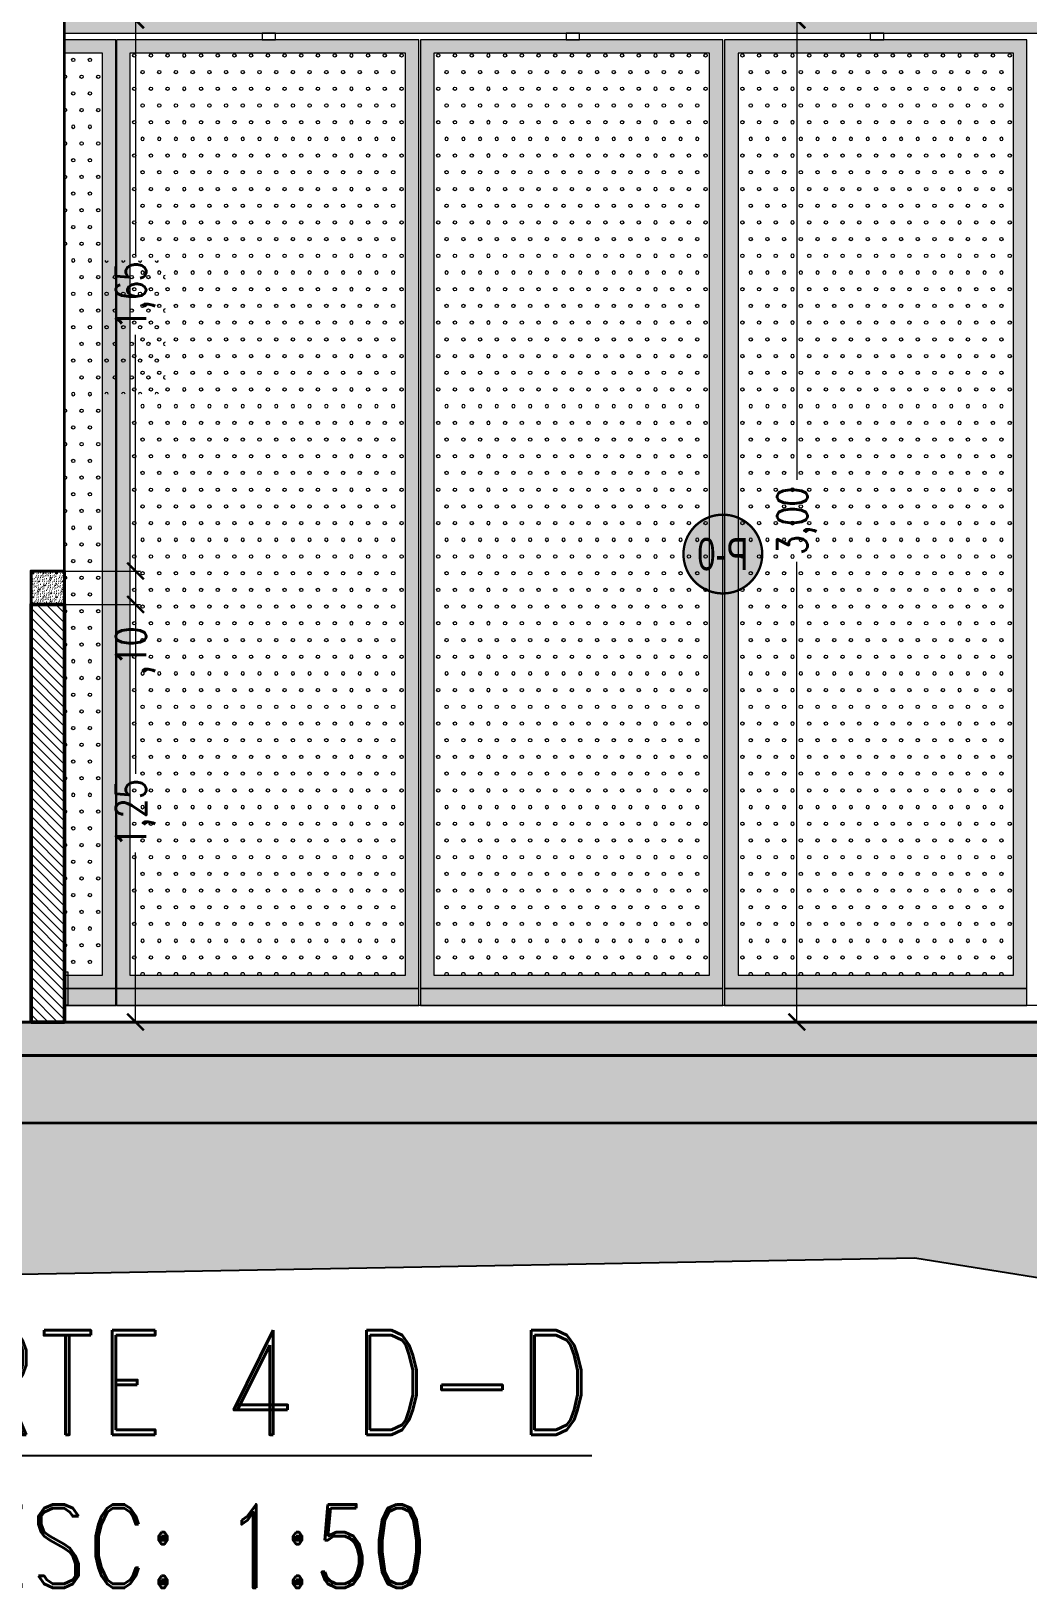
# Model space of a CAD drawing. Header units: millimetres. Extents: x 216 to 2687, y 57 to 1099.
# Drawn here: x 436.941 to 439.923, y 56.942 to 61.602 of the extents above; entities that cross this region are included whole.
import ezdxf
from ezdxf.enums import TextEntityAlignment as Align
from ezdxf.xclip import XClip

# ---------------------------------------------------------------- set-up
doc = ezdxf.new("R2010")
doc.units = ezdxf.units.MM
doc.header["$LTSCALE"] = 0.5
doc.header["$XCLIPFRAME"] = 0
doc.header["$PDMODE"] = 35
doc.linetypes.add('DASHDOT2', pattern=[12.7, 6.35, -3.175, 0, -3.175])
for name, color, linetype, lineweight in [('A-COTAS', 7, 'Continuous', 9), ('A-ECON-ACHU', 146, 'Continuous', 0), ('A-ECON-PLAC', 134, 'Continuous', 40), ('A-MURO', 5, 'Continuous', 50), ('A-MURO-ACHU', 250, 'Continuous', 0), ('A-PISO', 7, 'Continuous', 15), ('A-PISO -ACHU', 55, 'Continuous', 0), ('A-PLAN-1', 2, 'Continuous', 35), ('A-PLAN-ACHU1', 105, 'Continuous', 9), ('A-PLAN-ACHU2', 146, 'Continuous', 0), ('A-PLAN-ACHU3', 250, 'Continuous', 0), ('A-TEXT-VENT', 2, 'Continuous', 9), ('A-VENT', 1, 'Continuous', 15), ('TEXTO_DETALLES', 7, 'Continuous', 25)]:
    doc.layers.add(name, color=color, linetype=linetype, lineweight=lineweight)
doc.layers.add('BORRADOR', color=3, linetype='Continuous', plot=False)
doc.layers.add('U_VERDE', color=7, linetype='Continuous', true_color=0xebf2ba)
doc.styles.add('Cotas', font='romans.shx', dxfattribs={"width": 0.75})
doc.styles.add('Detalles', font='romans.shx', dxfattribs={"width": 0.7})
doc.styles.add('ING_50', font='swisscl.ttf', dxfattribs={"height": 0.08})
doc.dimstyles.new("1-25'", dxfattribs={"dimtxt": 0.075, "dimasz": 0.05, "dimexe": 0.015, "dimexo": 0, "dimgap": 0.02, "dimtad": 0, "dimzin": 4, "dimtxsty": 'Cotas', "dimblk": 'ARCHTICK', "dimcen": 0.09, "dimclrd": 142, "dimclre": 2, "dimclrt": 2, "dimadec": 0, "dimazin": 0, "dimtfac": 1, "dimtmove": 0, "dimatfit": 3, "dimfxl": 0.1, "dimlwd": 13, "dimlwe": 9, "dimarcsym": 2})

# ---------------------------------------------------------------- blocks, each defined once
blk = doc.blocks.new('_ArchTick')
at = {"color": 0, "linetype": 'ByBlock', "const_width": 0.15}
blk.add_lwpolyline([(-0.5, -0.5), (0.5, 0.5)], dxfattribs=at)
blk = doc.blocks.new('*D696')
at = {"layer": 'A-COTAS', "color": 2, "linetype": 'DASHDOT2', "lineweight": 9, "transparency": 16777216}
for p, q in [((437.0405, 61.6354), (437.268, 61.6354)), ((437.0405, 59.9854), (437.268, 59.9854))]:
    blk.add_line(p, q, dxfattribs=at)
at = {"layer": 'A-COTAS', "color": 142, "linetype": 'Continuous', "lineweight": 13, "transparency": 16777216}
for p, q in [((437.253, 61.6354), (437.253, 60.9285)), ((437.253, 59.9854), (437.253, 60.6924))]:
    blk.add_line(p, q, dxfattribs=at)
at = {"layer": 'DEFPOINTS', "color": 0, "transparency": 16777216}
for p in [(437.0405, 61.6354), (437.0405, 59.9854), (437.253, 59.9854)]:
    blk.add_point(p, dxfattribs=at)
at = {"layer": 'A-COTAS', "color": 142, "lineweight": 13, "transparency": 16777216, "xscale": 0.05, "yscale": 0.05, "zscale": 0.05}
for p, rotation in [((437.253, 61.6354), 90), ((437.253, 59.9854), 270)]:
    blk.add_blockref('_ArchTick', p, dxfattribs=dict(at, rotation=rotation))
at = {"layer": 'A-COTAS', "color": 2, "transparency": 16777216, "insert": (437.253, 60.8104), "char_height": 0.09, "attachment_point": 5, "rotation": 90, "style": 'Cotas'}
blk.add_mtext('1,65', dxfattribs=at)
blk = doc.blocks.new('*D697')
at = {"layer": 'A-COTAS', "color": 2, "linetype": 'DASHDOT2', "lineweight": 9, "transparency": 16777216}
for p, q in [((437.0405, 59.9854), (437.268, 59.9854)), ((437.0405, 59.8854), (437.268, 59.8854))]:
    blk.add_line(p, q, dxfattribs=at)
at = {"layer": 'A-COTAS', "color": 142, "linetype": 'Continuous', "lineweight": 13, "transparency": 16777216}
for p, q in [((437.253, 59.9854), (437.253, 59.8854)), ((437.253, 59.8854), (437.253, 59.8354))]:
    blk.add_line(p, q, dxfattribs=at)
at = {"layer": 'DEFPOINTS', "color": 0, "transparency": 16777216}
for p in [(437.0405, 59.9854), (437.0405, 59.8854), (437.253, 59.8854)]:
    blk.add_point(p, dxfattribs=at)
at = {"layer": 'A-COTAS', "color": 142, "lineweight": 13, "transparency": 16777216, "xscale": 0.05, "yscale": 0.05, "zscale": 0.05}
for p, rotation in [((437.253, 59.9854), 90), ((437.253, 59.8854), 270)]:
    blk.add_blockref('_ArchTick', p, dxfattribs=dict(at, rotation=rotation))
at = {"layer": 'A-COTAS', "color": 2, "transparency": 16777216, "insert": (437.253, 59.7463), "char_height": 0.09, "attachment_point": 5, "rotation": 90, "style": 'Cotas'}
blk.add_mtext(',10', dxfattribs=at)
blk = doc.blocks.new('*D698')
at = {"layer": 'A-COTAS', "color": 2, "linetype": 'DASHDOT2', "lineweight": 9, "transparency": 16777216}
for p, q in [((437.0405, 59.8854), (437.268, 59.8854)), ((437.0405, 58.6354), (437.268, 58.6354))]:
    blk.add_line(p, q, dxfattribs=at)
at = {"layer": 'A-COTAS', "color": 142, "linetype": 'Continuous', "lineweight": 13, "transparency": 16777216}
for p, q in [((437.253, 59.8854), (437.253, 59.3785)), ((437.253, 58.6354), (437.253, 59.1424))]:
    blk.add_line(p, q, dxfattribs=at)
at = {"layer": 'DEFPOINTS', "color": 0, "transparency": 16777216}
for p in [(437.0405, 59.8854), (437.0405, 58.6354), (437.253, 58.6354)]:
    blk.add_point(p, dxfattribs=at)
at = {"layer": 'A-COTAS', "color": 142, "lineweight": 13, "transparency": 16777216, "xscale": 0.05, "yscale": 0.05, "zscale": 0.05}
for p, rotation in [((437.253, 59.8854), 90), ((437.253, 58.6354), 270)]:
    blk.add_blockref('_ArchTick', p, dxfattribs=dict(at, rotation=rotation))
at = {"layer": 'A-COTAS', "color": 2, "transparency": 16777216, "insert": (437.253, 59.2604), "char_height": 0.09, "attachment_point": 5, "rotation": 90, "style": 'Cotas'}
blk.add_mtext('1,25', dxfattribs=at)
blk = doc.blocks.new('GUARDAESCOBA_CT')
at = {"layer": 'A-PLAN-ACHU3'}
h = blk.add_hatch(dxfattribs=at)
h.set_pattern_fill('SAND', color=256, scale=0.0045, pattern_type=2)
h.set_pattern_definition([(0, (-2594.6721311, -1072.5244143), (0.0026550000018, 0.0019350000013), [0, -0.0010800000007, 0, -0.001440000001, 0, -0.0025200000017]), (10, (-2594.670286, -1072.5223443), (0.001488991631, 0.0037353084135), [0, -0.0027900000018, 0, -0.0006300000004, 0, -0.0023850000016]), (20, (-2594.671816, -1072.5227943), (0.0009483307594, 0.0043677561513), [0, -0.0019350000013, 0, -0.001305000001, 0, -0.002835000002]), (30, (-2594.670061, -1072.5232443), (0.0001067880132, 0.003595037738), [0, -0.0025200000017, 0, -0.003195000002, 0, -0.0022950000015]), (40, (-2594.6708261, -1072.5236943), (0.0012603762018, 0.0038185176249), [0, -0.0018450000012, 0, -0.001485000001, 0, -0.0025650000017]), (50, (-2594.668936, -1072.5241443), (-0.0006933771848, 0.0028140590063), [0, -0.0005400000004, 0, -0.0035550000024, 0, -0.0021150000014]), (60, (-2594.669791, -1072.5245943), (-0.000676066593, 0.004859018316), [0, -0.0006750000004, 0, -0.0021150000014, 0, -0.0024300000016]), (70, (-2594.6708711, -1072.5250443), (-0.0012679638421, 0.0025685730875), [0, -0.0012600000008, 0, -0.001440000001, 0, -0.0032850000022]), (80, (-2594.6705561, -1072.5254943), (-0.001538445298, 0.0031956980586), [0, -0.0016200000011, 0, -0.0019350000013]), (90, (-2594.668621, -1072.5259443), (-0.003015000002, 0.0020700000014), [0, -0.0024750000016, 0, -0.001395000001, 0, -0.0032850000022]), (100, (-2594.672401, -1072.5254943), (-0.0027265234063, 0.0012099256698), [0, -0.0012600000008, 0, -0.0026100000017, 0, -0.002970000002]), (110, (-2594.6719511, -1072.5250443), (-0.0028226006937, 0.0022290413502), [0, -0.0021600000014, 0, -0.0017100000011, 0, -0.0023850000016]), (120, (-2594.671501, -1072.5245943), (-0.0040137108792, 0.001371951166), [0, -0.002970000002, 0, -0.0009450000006, 0, -0.0034200000023]), (130, (-2594.671051, -1072.5241443), (-0.0029729405812, -2.73735668e-05), [0, -0.0017100000011, 0, -0.0006300000004, 0, -0.0035100000023]), (140, (-2594.670601, -1072.5236943), (-0.0046747710664, -0.000600637583), [0, -0.0004950000003, 0, -0.0026100000017, 0, -0.0021600000014]), (150, (-2594.670151, -1072.5232443), (-0.0036179705904, -0.0014965088797), [0, -0.0012600000008, 0, -0.001485000001, 0, -0.002880000002]), (160, (-2594.669701, -1072.5227943), (-0.004452794385, -0.002497683367), [0, -0.0026550000018, 0, -0.0010800000007, 0, -0.0018450000012]), (170, (-2594.669251, -1072.5223443), (-0.0021815593517, -0.002265595685), [0, -0.0017100000011, 0, -0.0009900000007, 0, -0.0034650000023])])
h.paths.add_polyline_path([(0, 0), (0, 0.1), (0.01, 0.1), (0.01, 0)])
at = {"layer": 'A-VENT'}
blk.add_lwpolyline([(0, 0), (0, 0.1), (0.01, 0.1), (0.01, 0)], close=True, dxfattribs=at)
blk = doc.blocks.new('*D699')
at = {"layer": 'A-COTAS', "color": 2, "linetype": 'DASHDOT2', "lineweight": 9, "transparency": 16777216}
for p, q in [((439.4803, 61.6354), (439.2171, 61.6354)), ((439.4803, 58.6354), (439.2171, 58.6354))]:
    blk.add_line(p, q, dxfattribs=at)
at = {"layer": 'A-COTAS', "color": 142, "linetype": 'Continuous', "lineweight": 13, "transparency": 16777216}
for p, q in [((439.2321, 61.6354), (439.2321, 60.2583)), ((439.2321, 58.6354), (439.2321, 60.0126))]:
    blk.add_line(p, q, dxfattribs=at)
at = {"layer": 'DEFPOINTS', "color": 0, "transparency": 16777216}
for p in [(439.2321, 61.6354), (439.4803, 61.6354), (439.4803, 58.6354)]:
    blk.add_point(p, dxfattribs=at)
at = {"layer": 'A-COTAS', "color": 142, "lineweight": 13, "transparency": 16777216, "xscale": 0.05, "yscale": 0.05, "zscale": 0.05}
for p, rotation in [((439.2321, 61.6354), 90), ((439.2321, 58.6354), 270)]:
    blk.add_blockref('_ArchTick', p, dxfattribs=dict(at, rotation=rotation))
at = {"layer": 'A-COTAS', "color": 2, "transparency": 16777216, "insert": (439.2321, 60.1354), "char_height": 0.09, "attachment_point": 5, "rotation": 90, "style": 'Cotas'}
blk.add_mtext('3,00', dxfattribs=at)
blk = doc.blocks.new('A$C094C1F9A')
at = {"layer": 'A-PLAN-ACHU3', "color": 251}
for centre in [(0.05, 0.35), (0.1, 0.35), (0.15, 0.35), (0.2, 0.35), (0.25, 0.35), (0.3, 0.35), (0.35, 0.35), (0.4, 0.35), (0.45, 0.35), (0.025, 0.3), (0.075, 0.3), (0.125, 0.3), (0.175, 0.3), (0.225, 0.3), (0.275, 0.3), (0.325, 0.3), (0.375, 0.3), (0.425, 0.3), (0.475, 0.3), (0.05, 0.25), (0.1, 0.25), (0.15, 0.25), (0.2, 0.25), (0.25, 0.25), (0.3, 0.25), (0.35, 0.25), (0.4, 0.25), (0.45, 0.25), (0.025, 0.2), (0.075, 0.2), (0.125, 0.2), (0.175, 0.2), (0.225, 0.2), (0.275, 0.2), (0.325, 0.2), (0.375, 0.2), (0.425, 0.2), (0.475, 0.2), (0.05, 0.15), (0.1, 0.15), (0.15, 0.15), (0.2, 0.15), (0.25, 0.15), (0.3, 0.15), (0.35, 0.15), (0.4, 0.15), (0.45, 0.15), (0.025, 0.1), (0.075, 0.1), (0.125, 0.1), (0.175, 0.1), (0.225, 0.1), (0.275, 0.1), (0.325, 0.1), (0.375, 0.1), (0.425, 0.1), (0.475, 0.1), (0.05, 0.05), (0.1, 0.05), (0.15, 0.05), (0.2, 0.05), (0.25, 0.05), (0.3, 0.05), (0.35, 0.05), (0.4, 0.05), (0.45, 0.05)]:
    blk.add_circle(centre, 0.005, dxfattribs=at)
for centre, start, end in [((0.025, 0.4), 180, 0), ((0.075, 0.4), 180, 0), ((0.125, 0.4), 180, 0), ((0.175, 0.4), 180, 0), ((0.225, 0.4), 180, 0), ((0.275, 0.4), 180, 0), ((0.325, 0.4), 180, 0), ((0.375, 0.4), 180, 0), ((0.425, 0.4), 180, 0), ((0.475, 0.4), 180, 0), ((0, 0.35), 270, 90), ((0.5, 0.35), 90, 270), ((0, 0.25), 270, 90), ((0.5, 0.25), 90, 270), ((0, 0.15), 270, 90), ((0.5, 0.15), 90, 270), ((0, 0.05), 270, 90), ((0.5, 0.05), 90, 270), ((0.025, 0), 0, 180), ((0.075, 0), 0, 180), ((0.125, 0), 0, 180), ((0.175, 0), 0, 180), ((0.225, 0), 0, 180), ((0.275, 0), 0, 180), ((0.325, 0), 0, 180), ((0.375, 0), 0, 180), ((0.425, 0), 0, 180), ((0.475, 0), 0, 180)]:
    blk.add_arc(centre, 0.005, start, end, dxfattribs=at)

msp = doc.modelspace()

# ---------------------------------------------------------------- hatches: boundary and pattern name
at = {"layer": 'A-ECON-ACHU'}
h = msp.add_hatch(dxfattribs=at)
h.set_pattern_fill('CONCRT', color=256, scale=0.05, angle=45, style=0, pattern_type=2)
h.set_pattern_definition([(45, (-2347.057566, -1055.31899), (7e-18, 0.0707106781), [0.0025, -0.0175, 0, -0.025, 0, -0.005]), (45, (-2347.068173, -1055.308385), (7e-18, 0.0707106781), [0, -0.0175, 0.0025, -0.025, 0, -0.005]), (45, (-2347.075244, -1055.301314), (7e-18, 0.0707106781), [0, -0.02, 0, -0.0225, 0.0025, -0.005]), (45, (-2347.089386, -1055.28717), (7e-18, 0.0707106781), [0, -0.02, 0.0025, -0.0225, 0, -0.005]), (135, (-2347.0558, -1055.32076), (-0.0707106781, 1e-17), [0.0025, -0.0475]), (135, (-2347.041656, -1055.306617), (-0.0707106781, 1e-17), [-0.0175, 0.0025, -0.015, 0, -0.0125, 0.0025]), (135, (-2347.02398, -1055.28894), (-0.0707106781, 1e-17), [0, -0.025, 0.0025, -0.0125, 0, -0.01]), (135, (-2347.052263, -1055.317224), (-0.03535533906, 7e-18), [0, -0.0075, 0, -0.0075, 0, -0.01]), (135, (-2347.050495, -1055.31192), (-0.03535533906, 7e-18), [0, -0.01, 0, -0.0075, 0, -0.0075]), (135, (-2347.045192, -1055.310153), (-0.03535533906, 7e-18), [0, -0.01, 0, -0.01, 0, -0.005]), (135, (-2347.041656, -1055.299546), (-0.03535533906, 7e-18), [0, -0.0075, 0, -0.01, 0, -0.0075]), (90, (-2347.0558, -1055.32076), (-0.035355339, 0.035355339), [0.0035355, -0.0212132, 0.0035355, -0.042426478]), (180, (-2347.041656, -1055.306617), (-0.035355339, 0.035355339), [-0.035355, 0.0035355, -0.028284678, 0.0035355])])
h.paths.add_polyline_path([(436.9405, 59.8854), (437.0405, 59.8854), (437.0405, 59.9854), (436.9405, 59.9854)])
h = msp.add_hatch(dxfattribs=at)
h.set_pattern_fill('CONCRT', color=256, scale=0.05, angle=45, style=0, pattern_type=2)
h.set_pattern_definition([(45, (295.037185, 66.67454), (2e-17, 0.070710678), [0.0025, -0.0175, 0, -0.025, 0, -0.005]), (45, (295.02658, 66.685147), (2e-17, 0.070710678), [0, -0.0175, 0.0025, -0.025, 0, -0.005]), (45, (295.019507, 66.69222), (2e-17, 0.070710678), [0, -0.02, 0, -0.0225, 0.0025, -0.005]), (45, (295.005365, 66.70636), (2e-17, 0.070710678), [0, -0.02, 0.0025, -0.0225, 0, -0.005]), (135, (295.038953, 66.672773), (-0.070710678, 3e-17), [0.0025, -0.0475]), (135, (295.053095, 66.686915), (-0.070710678, 3e-17), [-0.0175, 0.0025, -0.015, 0, -0.0125, 0.0025]), (135, (295.070773, 66.704593), (-0.070710678, 3e-17), [0, -0.025, 0.0025, -0.0125, 0, -0.01]), (135, (295.042488, 66.676308), (-0.035355339, 2e-17), [0, -0.0075, 0, -0.0075, 0, -0.01]), (135, (295.044256, 66.681612), (-0.035355339, 2e-17), [0, -0.01, 0, -0.0075, 0, -0.0075]), (135, (295.04956, 66.68338), (-0.035355339, 2e-17), [0, -0.01, 0, -0.01, 0, -0.005]), (135, (295.053095, 66.693986), (-0.035355339, 2e-17), [0, -0.0075, 0, -0.01, 0, -0.0075]), (90, (295.038953, 66.672773), (-0.035355339, 0.035355339), [0.0035355, -0.0212132, 0.0035355, -0.042426478]), (180, (295.053095, 66.686915), (-0.035355339, 0.035355339), [-0.035355, 0.0035355, -0.028284678, 0.0035355])])
h.paths.add_polyline_path([(432.3905, 58.6354), (442.8005, 58.6354), (442.8005, 58.5354), (432.3905, 58.5354)])
at = {"layer": 'A-MURO-ACHU'}
h = msp.add_hatch(dxfattribs=at)
h.set_pattern_fill('_USER', color=256, scale=0.02, angle=-44.9999, pattern_type=0)
h.set_pattern_definition([(315.0000597, (-2414.348867, -998.31859), (0.01414212088, 0.01414215036), [])])
h.paths.add_polyline_path([(437.0405, 59.8854), (436.9405, 59.8854), (436.9405, 58.6354), (437.0405, 58.6354)])
at = {"layer": 'A-PISO -ACHU'}
h = msp.add_hatch(dxfattribs=at)
h.set_pattern_fill('STONES', color=256, scale=0.25, pattern_type=2)
h.set_pattern_definition([(360, (-2212.99893, -1054.47076), (6e-17, 0.25), [0.0125, -0.0375, 0.0125, -0.1875]), (360, (-2212.93643, -1054.44576), (6e-17, 0.25), [0.0125, -0.2375]), (360, (-2213.06143, -1054.42076), (6e-17, 0.25), [0.025, -0.225]), (360, (-2213.12393, -1054.40826), (6e-17, 0.25), [0.0375, -0.2125]), (360, (-2212.99893, -1054.39576), (6e-17, 0.25), [0.025, -0.025, 0.0375, -0.1625]), (360, (-2213.01143, -1054.35826), (6e-17, 0.25), [0.0375, -0.2125]), (360, (-2213.07393, -1054.34576), (6e-17, 0.25), [0.0375, -0.0875, 0.0375, -0.0875]), (360, (-2213.12393, -1054.30826), (6e-17, 0.25), [0.0375, -0.0125, 0.0125, -0.1875]), (360, (-2212.96143, -1054.28326), (6e-17, 0.25), [0.0125, -0.2375]), (360, (-2213.01143, -1054.25826), (6e-17, 0.25), [0.025, -0.225]), (90, (-2213.17393, -1054.24576), (-0.25, 8e-17), [0.025, -0.225]), (90, (-2213.14893, -1054.42076), (-0.25, 8e-17), [0.0125, -0.025, 0.0375, -0.175]), (90, (-2213.08643, -1054.39576), (-0.25, 8e-17), [0.05, -0.0125, 0.0125, -0.175]), (90, (-2213.04893, -1054.33326), (-0.25, 8e-17), [0.0375, -0.2125]), (90, (-2213.03643, -1054.44576), (-0.25, 8e-17), [0.025, -0.225]), (90, (-2213.02393, -1054.24576), (-0.25, 8e-17), [0.025, -0.225]), (90, (-2213.01143, -1054.39576), (-0.25, 8e-17), [0.025, -0.125, 0.0125, -0.0875]), (90, (-2212.97393, -1054.27076), (-0.25, 8e-17), [0.0125, -0.0125, 0.0125, -0.2125]), (90, (-2212.96143, -1054.38326), (-0.25, 8e-17), [0.025, -0.0375, 0.025, -0.1625]), (90, (-2212.94893, -1054.44576), (-0.25, 8e-17), [0.025, -0.225]), (45, (-2213.16143, -1054.44576), (9e-17, 0.25), [0.03535525, -0.070710675, 0.053033, -0.194454466]), (45, (-2213.17393, -1054.44576), (9e-17, 0.25), [0.03535534, -0.318198052]), (45, (-2213.03643, -1054.42076), (9e-17, 0.25), [0.03535534, -0.318198052]), (45, (-2213.06143, -1054.29576), (9e-17, 0.25), [0.03535534, -0.318198052]), (45, (-2212.94893, -1054.42076), (9e-17, 0.25), [0.03535534, -0.318198052]), (45, (-2213.16143, -1054.39576), (9e-17, 0.25), [0.01767767, -0.33587572]), (45, (-2213.13643, -1054.32076), (9e-17, 0.25), [0.01767767, -0.33587572]), (45, (-2213.11143, -1054.40826), (9e-17, 0.25), [0.01767767, -0.33587572]), (45, (-2213.08643, -1054.32076), (9e-17, 0.25), [0.01767767, -0.33587572]), (45, (-2213.01143, -1054.37076), (9e-17, 0.25), [0.01767767, -0.33587572]), (45, (-2213.01143, -1054.23326), (9e-17, 0.25), [0.01767767, -0.33587572]), (45, (-2212.98643, -1054.25826), (9e-17, 0.25), [0.01767767, -0.33587572]), (45, (-2212.97393, -1054.39576), (9e-17, 0.25), [0.01767767, -0.33587572]), (45, (-2212.96143, -1054.45826), (9e-17, 0.25), [0.01767767, -0.33587572]), (45, (-2212.96143, -1054.35826), (9e-17, 0.25), [0.01767767, -0.33587572]), (45, (-2212.96143, -1054.23326), (9e-17, 0.25), [0.01767767, -0.33587572]), (45, (-2212.94893, -1054.28326), (9e-17, 0.25), [0.01767767, -0.33587572]), (135, (-2212.99893, -1054.25826), (-0.25, 9e-17), [0.01767767, -0.33587572]), (135, (-2212.97393, -1054.23326), (-0.25, 9e-17), [0.01767767, -0.33587572]), (135, (-2212.96143, -1054.28326), (-0.25, 9e-17), [0.01767767, -0.33587572]), (135, (-2212.92393, -1054.23326), (-0.25, 9e-17), [0.01767767, -0.33587572]), (135, (-2213.04893, -1054.32076), (-0.25, 9e-17), [0.01767767, -0.33587572]), (135, (-2213.07393, -1054.34576), (-0.25, 9e-17), [0.01767767, -0.33587572]), (135, (-2213.14893, -1054.40826), (-0.25, 9e-17), [0.01767767, -0.33587572]), (135, (-2213.12393, -1054.40826), (-0.25, 9e-17), [0.01767767, -0.33587572]), (135, (-2213.09893, -1054.32076), (-0.25, 9e-17), [0.01767767, -0.33587572]), (135, (-2213.14893, -1054.35826), (-0.25, 9e-17), [0.01767767, -0.33587572]), (135, (-2212.99893, -1054.39576), (-0.25, 9e-17), [0.01767767, -0.33587572]), (135, (-2212.96143, -1054.37076), (-0.25, 9e-17), [0.01767767, -0.33587572]), (135, (-2212.94893, -1054.42076), (-0.25, 9e-17), [0.01767767, -0.33587572]), (135, (-2212.94893, -1054.39576), (-0.25, 9e-17), [0.01767767, -0.33587572]), (135, (-2212.93643, -1054.44576), (-0.25, 9e-17), [0.01767767, -0.33587572]), (135, (-2213.13643, -1054.29576), (-0.25, 9e-17), [0.03535534, -0.318198052]), (135, (-2213.01143, -1054.37076), (-0.25, 9e-17), [0.03535534, -0.318198052]), (135, (-2213.02393, -1054.45826), (-0.25, 9e-17), [0.088388348, -0.265165043]), (26.565051, (-2213.17393, -1054.34576), (0.25, 1e-10), [0.02795, -0.531066995]), (26.565051, (-2213.13643, -1054.42076), (0.25, 1e-10), [0.02795, -0.531066995]), (26.565051, (-2213.08643, -1054.30826), (0.25, 1e-10), [0.02795, -0.531066995]), (26.565051, (-2212.98643, -1054.47076), (0.25, 1e-10), [0.02795, -0.531066995]), (26.565051, (-2213.02393, -1054.40826), (0.25, 1e-10), [0.02795, -0.531066995]), (26.565051, (-2212.99893, -1054.35826), (0.25, 1e-10), [0.02795, -0.531066995]), (26.565051, (-2213.03643, -1054.27076), (0.25, 1e-10), [0.02795, -0.531066995]), (26.565051, (-2212.94893, -1054.28326), (0.25, 1e-10), [0.02795, -0.531066995]), (63.434949, (-2213.14893, -1054.34576), (1e-10, 0.25), [0.02795, -0.531066994]), (63.434949, (-2213.14893, -1054.33326), (1e-10, 0.25), [0.02795, -0.531066994]), (63.434949, (-2213.04893, -1054.29576), (1e-10, 0.25), [0.0559, -0.503116994]), (63.434949, (-2212.96143, -1054.30826), (1e-10, 0.25), [0.02795, -0.531066994]), (63.434949, (-2212.97393, -1054.34576), (1e-10, 0.25), [0.02795, -0.531066994]), (63.434949, (-2213.09893, -1054.39576), (1e-10, 0.25), [0.02795, -0.531066994]), (63.434949, (-2212.97393, -1054.25826), (1e-10, 0.25), [0.02795, -0.531066994]), (63.434949, (-2212.93643, -1054.27076), (1e-10, 0.25), [0.02795, -0.531066994]), (116.565051, (-2213.16143, -1054.27076), (-1e-10, 0.25), [0.02795, -0.531066994]), (116.565051, (-2213.02393, -1054.47076), (-1e-10, 0.25), [0.02795, -0.531066994]), (116.565051, (-2213.13643, -1054.30826), (-1e-10, 0.25), [0.02795, -0.531066994]), (116.565051, (-2212.94893, -1054.33326), (-1e-10, 0.25), [0.02795, -0.531066994]), (116.565051, (-2213.03643, -1054.34576), (-1e-10, 0.25), [0.02795, -0.531066994]), (116.565051, (-2212.96143, -1054.29576), (-1e-10, 0.25), [0.02795, -0.531066994]), (116.565051, (-2213.08643, -1054.34576), (-1e-10, 0.25), [0.02795, -0.531066994]), (116.565051, (-2213.13643, -1054.39576), (-1e-10, 0.25), [0.02795, -0.531066994]), (153.434949, (-2213.14893, -1054.28326), (-0.25, 1e-10), [0.02795, -0.531066994]), (153.434949, (-2213.06143, -1054.42076), (-0.25, 1e-10), [0.02795, -0.531066994]), (153.434949, (-2213.11143, -1054.30826), (-0.25, 1e-10), [0.02795, -0.531066994]), (153.434949, (-2212.96143, -1054.40826), (-0.25, 1e-10), [0.02795, -0.531066994]), (153.434949, (-2212.99893, -1054.47076), (-0.25, 1e-10), [0.02795, -0.531066994]), (153.434949, (-2212.97393, -1054.27076), (-0.25, 1e-10), [0.02795, -0.531066994]), (153.434949, (-2213.01143, -1054.35826), (-0.25, 1e-10), [0.02795, -0.531066994]), (153.434949, (-2213.14893, -1054.28326), (-0.25, 1e-10), [0.02795, -0.531066994]), (153.434949, (-2212.92393, -1054.34576), (-0.25, 1e-10), [0.02795, -0.531066994]), (243.434949, (-2213.16143, -1054.44576), (-1e-10, -0.25), [0.02795, -0.531066994])])
h.paths.add_polyline_path([(432.3905, 58.5329), (432.3905, 58.3329), (442.8005, 58.3329), (442.8005, 58.5329)])
at = {"layer": 'A-PLAN-ACHU1'}
h = msp.add_hatch(color=256, dxfattribs=at)
h.dxf.hatch_style = 1
h.set_gradient(color1=(91, 91, 91), tint=1)
h.paths.add_polyline_path([(437.0405, 61.5353), (437.1541, 61.5353), (437.1541, 58.7753), (437.0405, 58.7753)], flags=17)
h.paths.add_polyline_path([(437.0405, 58.7353), (437.1941, 58.7353), (437.1941, 61.5753), (437.0405, 61.5753)])
h = msp.add_hatch(color=256, dxfattribs=at)
h.dxf.hatch_style = 1
h.set_gradient(color1=(91, 91, 91), tint=1)
h.paths.add_polyline_path([(437.1959, 58.7353), (438.1005, 58.7353), (438.1005, 61.5753), (437.1959, 61.5753)])
h.paths.add_polyline_path([(437.2359, 61.5353), (438.0605, 61.5353), (438.0605, 58.7753), (437.2359, 58.7753)], flags=16)
h = msp.add_hatch(color=256, dxfattribs=at)
h.dxf.hatch_style = 1
h.set_gradient(color1=(91, 91, 91), tint=1)
h.paths.add_polyline_path([(438.1059, 58.7353), (439.0105, 58.7353), (439.0105, 61.5753), (438.1059, 61.5753)])
h.paths.add_polyline_path([(438.1459, 61.5353), (438.9705, 61.5353), (438.9705, 58.7753), (438.1459, 58.7753)], flags=16)
h = msp.add_hatch(color=256, dxfattribs=at)
h.dxf.hatch_style = 1
h.set_gradient(color1=(91, 91, 91), tint=1)
h.paths.add_polyline_path([(439.0159, 58.7353), (439.9205, 58.7353), (439.9205, 61.5753), (439.0159, 61.5753)])
h.paths.add_polyline_path([(439.0559, 61.5353), (439.8805, 61.5353), (439.8805, 58.7753), (439.0559, 58.7753)], flags=16)
at = {"layer": 'A-PLAN-ACHU3'}
h = msp.add_hatch(color=254, dxfattribs=at)
edge = h.paths.add_edge_path()
edge.add_arc((439.0105, 60.0362), 0.1179, 90, 180, ccw=False)
edge.add_arc((439.0105, 60.0362), 0.1179, 0, 90, ccw=False)
edge.add_arc((439.0105, 60.0362), 0.1179, -90, 0, ccw=False)
edge.add_arc((439.0105, 60.0362), 0.1179, 180, 270, ccw=False)
h = msp.add_hatch(color=252, dxfattribs=at)
h.dxf.hatch_style = 1
h.paths.add_polyline_path([(437.0405, 58.7353), (437.0405, 58.6853), (437.1941, 58.6853), (437.1941, 58.7353)])
h = msp.add_hatch(color=252, dxfattribs=at)
h.dxf.hatch_style = 1
h.paths.add_polyline_path([(437.1959, 58.7353), (437.1959, 58.6853), (438.1005, 58.6853), (438.1005, 58.7353)])
h = msp.add_hatch(color=252, dxfattribs=at)
h.dxf.hatch_style = 1
h.paths.add_polyline_path([(438.1059, 58.7353), (438.1059, 58.6853), (439.0105, 58.6853), (439.0105, 58.7353)])
h = msp.add_hatch(color=252, dxfattribs=at)
h.dxf.hatch_style = 1
h.paths.add_polyline_path([(439.0159, 58.7353), (439.0159, 58.6853), (439.9205, 58.6853), (439.9205, 58.7353)])
h = msp.add_hatch(dxfattribs=at)
h.set_pattern_fill('AR-PARQ1', color=256, scale=0.001, angle=45)
h.set_pattern_definition([(135, (-2414.34887, -998.3186), (-0.431052294, 3e-17), [0.3048, -0.3048]), (135, (-2414.31295, -998.28267), (-0.431052294, 3e-17), [0.3048, -0.3048]), (135, (-2414.27703, -998.24675), (-0.431052294, 3e-17), [0.3048, -0.3048]), (135, (-2414.2411, -998.21083), (-0.431052294, 3e-17), [0.3048, -0.3048]), (135, (-2414.20518, -998.1749), (-0.431052294, 3e-17), [0.3048, -0.3048]), (135, (-2414.16926, -998.13898), (-0.431052294, 3e-17), [0.3048, -0.3048]), (135, (-2414.13334, -998.10306), (-0.431052294, 3e-17), [0.3048, -0.3048]), (45, (-2414.5644, -998.10306), (0.431052294, -3e-17), [0.3048, -0.3048]), (45, (-2414.6003, -998.06714), (0.431052294, -3e-17), [0.3048, -0.3048]), (45, (-2414.63624, -998.03122), (0.431052294, -3e-17), [0.3048, -0.3048]), (45, (-2414.67216, -997.9953), (0.431052294, -3e-17), [0.3048, -0.3048]), (45, (-2414.70808, -997.95938), (0.431052294, -3e-17), [0.3048, -0.3048]), (45, (-2414.744, -997.92346), (0.431052294, -3e-17), [0.3048, -0.3048]), (45, (-2414.77992, -997.88754), (0.431052294, -3e-17), [0.3048, -0.3048])])
h.paths.add_polyline_path([(432.2405, 58.4354), (430.593, 58.4354), (431.614, 57.9509), (434.4176, 57.705), (436.5238, 57.8734), (439.5846, 57.9297), (440.8559, 57.7255), (442.717, 57.7889), (443.8461, 58.4354), (442.9505, 58.4354), (442.9505, 58.2354), (442.8005, 58.2354), (442.8005, 58.3354), (432.3905, 58.3329), (432.3905, 58.2354), (432.2405, 58.2354)])
at = {"layer": 'U_VERDE'}
h = msp.add_hatch(color=256, dxfattribs=at)
h.dxf.hatch_style = 1
h.set_gradient(color1=(51, 51, 51), color2=(173, 173, 173), tint=1)
h.paths.add_polyline_path([(437.0405, 61.5953), (441.349, 61.5953), (441.349, 61.6353), (437.0405, 61.6353)])

# ---------------------------------------------------------------- linework, layer by layer
at = {"layer": 'A-ECON-PLAC'}
for points in [[(436.9405, 59.8854), (437.0405, 59.8854), (437.0405, 59.9854), (436.9405, 59.9854)], [(432.3905, 58.6354), (442.8005, 58.6354), (442.8005, 58.5354), (432.3905, 58.5354)]]:
    msp.add_lwpolyline(points, close=True, dxfattribs=at)
at = {"layer": 'A-MURO'}
msp.add_lwpolyline([(436.9405, 58.6354), (437.0405, 58.6354), (437.0405, 59.8854), (436.9405, 59.8854)], close=True, dxfattribs=at)
at = {"layer": 'A-PISO'}
msp.add_lwpolyline([(437.0405, 58.6354), (437.0405, 58.6854), (441.7405, 58.6853), (441.7405, 58.6354)], dxfattribs=at)
at = {"layer": 'A-PLAN-1'}
msp.add_lwpolyline([(437.0405, 59.9854), (437.0405, 61.6354), (436.0905, 61.6354), (436.0905, 58.6854)], dxfattribs=at)
at = {"layer": 'A-PLAN-ACHU1', "transparency": 33554687}
for points in [[(437.0405, 61.6354), (441.349, 61.6354), (441.349, 58.6853), (437.0405, 58.6853)], [(437.1541, 61.5353), (437.0405, 61.5353), (437.0405, 58.7753), (437.1541, 58.7753)]]:
    msp.add_lwpolyline(points, close=True, dxfattribs=at)
at = {"layer": 'A-PLAN-ACHU2'}
for points in [[(437.6318, 61.5753), (437.6718, 61.5753), (437.6718, 61.5953), (437.6318, 61.5953)], [(438.5418, 61.5753), (438.5818, 61.5753), (438.5818, 61.5953), (438.5418, 61.5953)], [(439.4518, 61.5753), (439.4918, 61.5753), (439.4918, 61.5953), (439.4518, 61.5953)], [(437.0405, 58.7353), (437.0405, 58.6853), (437.1941, 58.6853), (437.1941, 58.7353)], [(437.1959, 58.7353), (437.1959, 58.6853), (438.1005, 58.6853), (438.1005, 58.7353)], [(438.1059, 58.7353), (438.1059, 58.6853), (439.0105, 58.6853), (439.0105, 58.7353)], [(439.0159, 58.7353), (439.0159, 58.6853), (439.9205, 58.6853), (439.9205, 58.7353)]]:
    msp.add_lwpolyline(points, close=True, dxfattribs=at)
at = {"layer": 'A-PLAN-ACHU3', "color": 251}
for centre in [(437.0914, 60.8652), (437.1414, 60.8652), (437.1914, 60.8652), (437.2414, 60.8652), (437.2914, 60.8652), (437.0664, 60.8152), (437.1164, 60.8152), (437.1664, 60.8152), (437.2164, 60.8152), (437.2664, 60.8152), (437.3164, 60.8152), (437.0914, 60.7652), (437.1414, 60.7652), (437.1914, 60.7652), (437.2414, 60.7652), (437.2914, 60.7652), (437.0664, 60.7152), (437.1164, 60.7152), (437.1664, 60.7152), (437.2164, 60.7152), (437.2664, 60.7152), (437.3164, 60.7152), (437.0914, 60.6652), (437.1414, 60.6652), (437.1914, 60.6652), (437.2414, 60.6652), (437.2914, 60.6652), (437.0664, 60.6152), (437.1164, 60.6152), (437.1664, 60.6152), (437.2164, 60.6152), (437.2664, 60.6152), (437.3164, 60.6152), (437.0914, 60.5652), (437.1414, 60.5652), (437.1914, 60.5652), (437.2414, 60.5652), (437.2914, 60.5652)]:
    msp.add_circle(centre, 0.005, dxfattribs=at)
for centre, start, end in [((437.0664, 60.9152), 180, 0), ((437.1164, 60.9152), 180, 0), ((437.1664, 60.9152), 180, 0), ((437.2164, 60.9152), 180, 0), ((437.2664, 60.9152), 180, 0), ((437.3164, 60.9152), 180, 0), ((437.3414, 60.8652), 90, 270), ((437.3414, 60.7652), 90, 270), ((437.3414, 60.6652), 90, 270), ((437.3414, 60.5652), 90, 270), ((437.0664, 60.5152), 0, 180), ((437.1164, 60.5152), 0, 180), ((437.1664, 60.5152), 0, 180), ((437.2164, 60.5152), 0, 180), ((437.2664, 60.5152), 0, 180), ((437.3164, 60.5152), 0, 180)]:
    msp.add_arc(centre, 0.005, start, end, dxfattribs=at)
at = {"layer": 'A-TEXT-VENT', "const_width": 0.00703}
msp.add_lwpolyline([(438.8926, 60.0362, -0.414214), (439.0105, 60.1541, -0.414214), (439.1284, 60.0362, -0.414214), (439.0105, 59.9183, -0.414214)], format="xyb", close=True, dxfattribs=at)
at = {"layer": 'A-VENT'}
for points in [[(437.0405, 61.5953), (441.349, 61.5953), (441.349, 61.6353), (437.0405, 61.6353)], [(438.1005, 61.5753), (437.1959, 61.5753), (437.1959, 58.7353), (438.1005, 58.7353)], [(439.0105, 61.5753), (438.1059, 61.5753), (438.1059, 58.7353), (439.0105, 58.7353)], [(439.9205, 61.5753), (439.0159, 61.5753), (439.0159, 58.7353), (439.9205, 58.7353)], [(438.0605, 61.5353), (437.2359, 61.5353), (437.2359, 58.7753), (438.0605, 58.7753)], [(438.9705, 61.5353), (438.1459, 61.5353), (438.1459, 58.7753), (438.9705, 58.7753)], [(439.8805, 61.5353), (439.0559, 61.5353), (439.0559, 58.7753), (439.8805, 58.7753)]]:
    msp.add_lwpolyline(points, close=True, dxfattribs=at)
msp.add_lwpolyline([(437.0405, 58.7353), (437.1941, 58.7353), (437.1941, 61.5753), (437.0405, 61.5753)], dxfattribs=at)
at = {"layer": 'BORRADOR'}
for points in [[(432.3905, 58.5329), (432.3905, 58.3329), (442.8005, 58.3329), (442.8005, 58.5329)], [(432.2405, 58.4354), (430.593, 58.4354), (431.614, 57.9509), (434.4176, 57.705), (436.5238, 57.8734), (439.5846, 57.9297), (440.8559, 57.7255), (442.717, 57.7889), (443.8461, 58.4354), (442.9505, 58.4354), (442.9505, 58.2354), (442.8005, 58.2354), (442.8005, 58.3354), (432.3905, 58.3329), (432.3905, 58.2354), (432.2405, 58.2354)]]:
    msp.add_lwpolyline(points, close=True, dxfattribs=at)

# ---------------------------------------------------------------- block references
msp.add_blockref('GUARDAESCOBA_CT', (437.0405, 58.6856))
at = {"layer": 'A-PLAN-ACHU1', "transparency": 33554687}
ref = msp.add_blockref('A$C094C1F9A', (436.8414, 61.3152), dxfattribs=at)
XClip(ref).set_block_clipping_path([(0.1990683743, -2.5399213507), (0.3126983182, 0.2200786493)])
ref = msp.add_blockref('A$C094C1F9A', (436.8414, 60.9152), dxfattribs=at)
XClip(ref).set_block_clipping_path([(0.1990683743, -2.1399213307), (0.3126983182, 0.6200786693)])
ref = msp.add_blockref('A$C094C1F9A', (436.8414, 60.1152), dxfattribs=at)
XClip(ref).set_block_clipping_path([(0.1990683743, -1.3399212907), (0.3126983182, 1.4200787093)])
ref = msp.add_blockref('A$C094C1F9A', (436.8414, 59.7152), dxfattribs=at)
XClip(ref).set_block_clipping_path([(0.1990683743, -0.9399212707), (0.3126983182, 1.8200787293)])
ref = msp.add_blockref('A$C094C1F9A', (436.8414, 59.3152), dxfattribs=at)
XClip(ref).set_block_clipping_path([(0.1990683743, -0.5399212507), (0.3126983182, 2.2200787493)])
ref = msp.add_blockref('A$C094C1F9A', (436.8414, 58.9152), dxfattribs=at)
XClip(ref).set_block_clipping_path([(0.1990683743, -0.1399212307), (0.3126983182, 2.6200787693)])
ref = msp.add_blockref('A$C094C1F9A', (436.8414, 58.5152), dxfattribs=at)
XClip(ref).set_block_clipping_path([(0.1990683743, 0.2600787893), (0.3126983182, 3.0200787893)])
at = {"layer": 'A-PLAN-ACHU3'}
ref = msp.add_blockref('A$C094C1F9A', (436.8989, 61.2789), dxfattribs=at)
XClip(ref).set_block_clipping_path([(0.3369949874, -2.5036252212), (1.1615833067, 0.2563747788)])
ref = msp.add_blockref('A$C094C1F9A', (437.3989, 61.2789), dxfattribs=at)
XClip(ref).set_block_clipping_path([(-0.1630050326, -2.5036252212), (0.6615832867, 0.2563747788)])
ref = msp.add_blockref('A$C094C1F9A', (437.8989, 61.2789), dxfattribs=at)
XClip(ref).set_block_clipping_path([(-0.6630050526, -2.5036252212), (0.1615832667, 0.2563747788)])
ref = msp.add_blockref('A$C094C1F9A', (437.8089, 61.2789), dxfattribs=at)
XClip(ref).set_block_clipping_path([(0.3369949874, -2.5036252212), (1.1615833067, 0.2563747788)])
ref = msp.add_blockref('A$C094C1F9A', (438.3089, 61.2789), dxfattribs=at)
XClip(ref).set_block_clipping_path([(-0.1630050326, -2.5036252212), (0.6615832867, 0.2563747788)])
ref = msp.add_blockref('A$C094C1F9A', (438.8089, 61.2789), dxfattribs=at)
XClip(ref).set_block_clipping_path([(-0.6630050526, -2.5036252212), (0.1615832667, 0.2563747788)])
ref = msp.add_blockref('A$C094C1F9A', (438.7189, 61.2789), dxfattribs=at)
XClip(ref).set_block_clipping_path([(0.3369949874, -2.5036252212), (1.1615833067, 0.2563747788)])
ref = msp.add_blockref('A$C094C1F9A', (439.2189, 61.2789), dxfattribs=at)
XClip(ref).set_block_clipping_path([(-0.1630050326, -2.5036252212), (0.6615832867, 0.2563747788)])
ref = msp.add_blockref('A$C094C1F9A', (439.7189, 61.2789), dxfattribs=at)
XClip(ref).set_block_clipping_path([(-0.6630050526, -2.5036252212), (0.1615832667, 0.2563747788)])
ref = msp.add_blockref('A$C094C1F9A', (436.8989, 60.8789), dxfattribs=at)
XClip(ref).set_block_clipping_path([(0.3369949874, -2.1036252012), (1.1615833067, 0.6563747988)])
for p in [(437.3989, 60.8789), (438.3089, 60.8789), (439.2189, 60.8789), (437.3989, 60.4789), (438.3089, 60.4789), (439.2189, 60.4789), (437.3989, 60.0789), (438.3089, 60.0789), (439.2189, 60.0789), (437.3989, 59.6789), (438.3089, 59.6789), (439.2189, 59.6789), (437.3989, 59.2789), (438.3089, 59.2789), (439.2189, 59.2789), (437.3989, 58.8789), (438.3089, 58.8789), (439.2189, 58.8789)]:
    msp.add_blockref('A$C094C1F9A', p, dxfattribs=at)
ref = msp.add_blockref('A$C094C1F9A', (437.8989, 60.8789), dxfattribs=at)
XClip(ref).set_block_clipping_path([(-0.6630050526, -2.1036252012), (0.1615832667, 0.6563747988)])
ref = msp.add_blockref('A$C094C1F9A', (437.8089, 60.8789), dxfattribs=at)
XClip(ref).set_block_clipping_path([(0.3369949874, -2.1036252012), (1.1615833067, 0.6563747988)])
ref = msp.add_blockref('A$C094C1F9A', (438.8089, 60.8789), dxfattribs=at)
XClip(ref).set_block_clipping_path([(-0.6630050526, -2.1036252012), (0.1615832667, 0.6563747988)])
ref = msp.add_blockref('A$C094C1F9A', (438.7189, 60.8789), dxfattribs=at)
XClip(ref).set_block_clipping_path([(0.3369949874, -2.1036252012), (1.1615833067, 0.6563747988)])
ref = msp.add_blockref('A$C094C1F9A', (439.7189, 60.8789), dxfattribs=at)
XClip(ref).set_block_clipping_path([(-0.6630050526, -2.1036252012), (0.1615832667, 0.6563747988)])
ref = msp.add_blockref('A$C094C1F9A', (436.8989, 60.4789), dxfattribs=at)
XClip(ref).set_block_clipping_path([(0.3369949874, -1.7036251812), (1.1615833067, 1.0563748188)])
ref = msp.add_blockref('A$C094C1F9A', (437.8989, 60.4789), dxfattribs=at)
XClip(ref).set_block_clipping_path([(-0.6630050526, -1.7036251812), (0.1615832667, 1.0563748188)])
ref = msp.add_blockref('A$C094C1F9A', (437.8089, 60.4789), dxfattribs=at)
XClip(ref).set_block_clipping_path([(0.3369949874, -1.7036251812), (1.1615833067, 1.0563748188)])
ref = msp.add_blockref('A$C094C1F9A', (438.8089, 60.4789), dxfattribs=at)
XClip(ref).set_block_clipping_path([(-0.6630050526, -1.7036251812), (0.1615832667, 1.0563748188)])
ref = msp.add_blockref('A$C094C1F9A', (438.7189, 60.4789), dxfattribs=at)
XClip(ref).set_block_clipping_path([(0.3369949874, -1.7036251812), (1.1615833067, 1.0563748188)])
ref = msp.add_blockref('A$C094C1F9A', (439.7189, 60.4789), dxfattribs=at)
XClip(ref).set_block_clipping_path([(-0.6630050526, -1.7036251812), (0.1615832667, 1.0563748188)])
ref = msp.add_blockref('A$C094C1F9A', (436.8989, 60.0789), dxfattribs=at)
XClip(ref).set_block_clipping_path([(0.3369949874, -1.3036251612), (1.1615833067, 1.4563748388)])
ref = msp.add_blockref('A$C094C1F9A', (437.8989, 60.0789), dxfattribs=at)
XClip(ref).set_block_clipping_path([(-0.6630050526, -1.3036251612), (0.1615832667, 1.4563748388)])
ref = msp.add_blockref('A$C094C1F9A', (437.8089, 60.0789), dxfattribs=at)
XClip(ref).set_block_clipping_path([(0.3369949874, -1.3036251612), (1.1615833067, 1.4563748388)])
ref = msp.add_blockref('A$C094C1F9A', (438.8089, 60.0789), dxfattribs=at)
XClip(ref).set_block_clipping_path([(-0.6630050526, -1.3036251612), (0.1615832667, 1.4563748388)])
ref = msp.add_blockref('A$C094C1F9A', (438.7189, 60.0789), dxfattribs=at)
XClip(ref).set_block_clipping_path([(0.3369949874, -1.3036251612), (1.1615833067, 1.4563748388)])
ref = msp.add_blockref('A$C094C1F9A', (439.7189, 60.0789), dxfattribs=at)
XClip(ref).set_block_clipping_path([(-0.6630050526, -1.3036251612), (0.1615832667, 1.4563748388)])
ref = msp.add_blockref('A$C094C1F9A', (436.8989, 59.6789), dxfattribs=at)
XClip(ref).set_block_clipping_path([(0.3369949874, -0.9036251412), (1.1615833067, 1.8563748588)])
ref = msp.add_blockref('A$C094C1F9A', (437.8989, 59.6789), dxfattribs=at)
XClip(ref).set_block_clipping_path([(-0.6630050526, -0.9036251412), (0.1615832667, 1.8563748588)])
ref = msp.add_blockref('A$C094C1F9A', (437.8089, 59.6789), dxfattribs=at)
XClip(ref).set_block_clipping_path([(0.3369949874, -0.9036251412), (1.1615833067, 1.8563748588)])
ref = msp.add_blockref('A$C094C1F9A', (438.8089, 59.6789), dxfattribs=at)
XClip(ref).set_block_clipping_path([(-0.6630050526, -0.9036251412), (0.1615832667, 1.8563748588)])
ref = msp.add_blockref('A$C094C1F9A', (438.7189, 59.6789), dxfattribs=at)
XClip(ref).set_block_clipping_path([(0.3369949874, -0.9036251412), (1.1615833067, 1.8563748588)])
ref = msp.add_blockref('A$C094C1F9A', (439.7189, 59.6789), dxfattribs=at)
XClip(ref).set_block_clipping_path([(-0.6630050526, -0.9036251412), (0.1615832667, 1.8563748588)])
ref = msp.add_blockref('A$C094C1F9A', (436.8989, 59.2789), dxfattribs=at)
XClip(ref).set_block_clipping_path([(0.3369949874, -0.5036251212), (1.1615833067, 2.2563748788)])
ref = msp.add_blockref('A$C094C1F9A', (437.8989, 59.2789), dxfattribs=at)
XClip(ref).set_block_clipping_path([(-0.6630050526, -0.5036251212), (0.1615832667, 2.2563748788)])
ref = msp.add_blockref('A$C094C1F9A', (437.8089, 59.2789), dxfattribs=at)
XClip(ref).set_block_clipping_path([(0.3369949874, -0.5036251212), (1.1615833067, 2.2563748788)])
ref = msp.add_blockref('A$C094C1F9A', (438.8089, 59.2789), dxfattribs=at)
XClip(ref).set_block_clipping_path([(-0.6630050526, -0.5036251212), (0.1615832667, 2.2563748788)])
ref = msp.add_blockref('A$C094C1F9A', (438.7189, 59.2789), dxfattribs=at)
XClip(ref).set_block_clipping_path([(0.3369949874, -0.5036251212), (1.1615833067, 2.2563748788)])
ref = msp.add_blockref('A$C094C1F9A', (439.7189, 59.2789), dxfattribs=at)
XClip(ref).set_block_clipping_path([(-0.6630050526, -0.5036251212), (0.1615832667, 2.2563748788)])
ref = msp.add_blockref('A$C094C1F9A', (436.8989, 58.8789), dxfattribs=at)
XClip(ref).set_block_clipping_path([(0.3369949874, -0.1036251012), (1.1615833067, 2.6563748988)])
ref = msp.add_blockref('A$C094C1F9A', (437.8989, 58.8789), dxfattribs=at)
XClip(ref).set_block_clipping_path([(-0.6630050526, -0.1036251012), (0.1615832667, 2.6563748988)])
ref = msp.add_blockref('A$C094C1F9A', (437.8089, 58.8789), dxfattribs=at)
XClip(ref).set_block_clipping_path([(0.3369949874, -0.1036251012), (1.1615833067, 2.6563748988)])
ref = msp.add_blockref('A$C094C1F9A', (438.8089, 58.8789), dxfattribs=at)
XClip(ref).set_block_clipping_path([(-0.6630050526, -0.1036251012), (0.1615832667, 2.6563748988)])
ref = msp.add_blockref('A$C094C1F9A', (438.7189, 58.8789), dxfattribs=at)
XClip(ref).set_block_clipping_path([(0.3369949874, -0.1036251012), (1.1615833067, 2.6563748988)])
ref = msp.add_blockref('A$C094C1F9A', (439.7189, 58.8789), dxfattribs=at)
XClip(ref).set_block_clipping_path([(-0.6630050526, -0.1036251012), (0.1615832667, 2.6563748988)])
ref = msp.add_blockref('A$C094C1F9A', (436.8989, 58.4789), dxfattribs=at)
XClip(ref).set_block_clipping_path([(0.3369949874, 0.2963749188), (1.1615833067, 3.0563749188)])
ref = msp.add_blockref('A$C094C1F9A', (437.3989, 58.4789), dxfattribs=at)
XClip(ref).set_block_clipping_path([(-0.1630050326, 0.2963749188), (0.6615832867, 3.0563749188)])
ref = msp.add_blockref('A$C094C1F9A', (437.8989, 58.4789), dxfattribs=at)
XClip(ref).set_block_clipping_path([(-0.6630050526, 0.2963749188), (0.1615832667, 3.0563749188)])
ref = msp.add_blockref('A$C094C1F9A', (437.8089, 58.4789), dxfattribs=at)
XClip(ref).set_block_clipping_path([(0.3369949874, 0.2963749188), (1.1615833067, 3.0563749188)])
ref = msp.add_blockref('A$C094C1F9A', (438.3089, 58.4789), dxfattribs=at)
XClip(ref).set_block_clipping_path([(-0.1630050326, 0.2963749188), (0.6615832867, 3.0563749188)])
ref = msp.add_blockref('A$C094C1F9A', (438.8089, 58.4789), dxfattribs=at)
XClip(ref).set_block_clipping_path([(-0.6630050526, 0.2963749188), (0.1615832667, 3.0563749188)])
ref = msp.add_blockref('A$C094C1F9A', (438.7189, 58.4789), dxfattribs=at)
XClip(ref).set_block_clipping_path([(0.3369949874, 0.2963749188), (1.1615833067, 3.0563749188)])
ref = msp.add_blockref('A$C094C1F9A', (439.2189, 58.4789), dxfattribs=at)
XClip(ref).set_block_clipping_path([(-0.1630050326, 0.2963749188), (0.6615832867, 3.0563749188)])
ref = msp.add_blockref('A$C094C1F9A', (439.7189, 58.4789), dxfattribs=at)
XClip(ref).set_block_clipping_path([(-0.6630050526, 0.2963749188), (0.1615832667, 3.0563749188)])

# ---------------------------------------------------------------- texts
at = {"layer": 'A-TEXT-VENT', "color": 1, "style": 'ING_50', "text_generation_flag": 4}
msp.add_attdef('P-0', text='AA', height=0.096, rotation=180, dxfattribs=at).set_placement((439.0105, 60.0362), align=Align.MIDDLE_CENTER)
at = {"layer": 'TEXTO_DETALLES', "insert": (437.4508, 57.3271), "char_height": 0.25, "attachment_point": 5, "style": 'Detalles'}
msp.add_mtext('{\\Fromand|c0;\\H1.25x;\\W0.8;\\LCORTE 4 D-D  \\P\\H0.8x;\\lESC: 1:50}', dxfattribs=at)

# ---------------------------------------------------------------- dimensions: what is measured, and where the dimension line sits
at = {"layer": 'A-COTAS'}
for base, p1, p2, picture, middle in [((437.253, 59.9854), (437.0405, 61.6354), (437.0405, 59.9854), '*D696', (437.253, 60.8104)), ((439.2321, 61.6354), (439.4803, 58.6354), (439.4803, 61.6354), '*D699', (439.2321, 60.1354)), ((437.253, 59.8854), (437.0405, 59.9854), (437.0405, 59.8854), '*D697', (437.253, 59.7463)), ((437.253, 58.6354), (437.0405, 59.8854), (437.0405, 58.6354), '*D698', (437.253, 59.2604))]:
    dim = msp.add_linear_dim(base=base, p1=p1, p2=p2, angle=90, dimstyle="1-25'", override={"dimtxt": 0.09}, dxfattribs=at)
    dim.commit()
    dim.dimension.update_dxf_attribs({"geometry": picture, "text_midpoint": middle})

doc.saveas('drawing.dxf')
